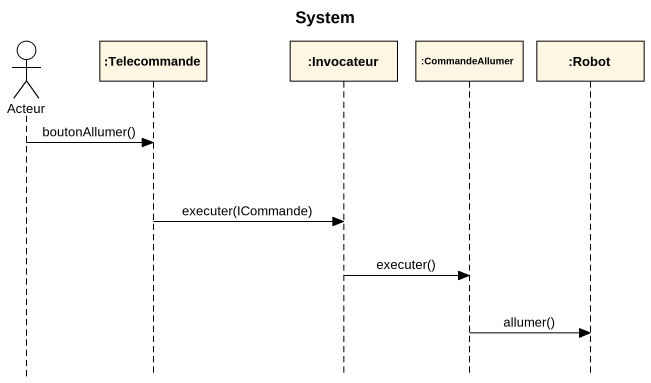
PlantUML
@startuml
title System
hide footbox
actor Acteur
participant ":Telecommande" as Telecommande
participant ":Invocateur" as Invocateur
participant ":CommandeAllumer" as CommandeAllumer
participant ":Robot" as Robot

Acteur -> Telecommande : boutonAllumer()
Telecommande -> Invocateur : executer(ICommande)
Invocateur -> CommandeAllumer : executer()
CommandeAllumer -> Robot : allumer()
@enduml
